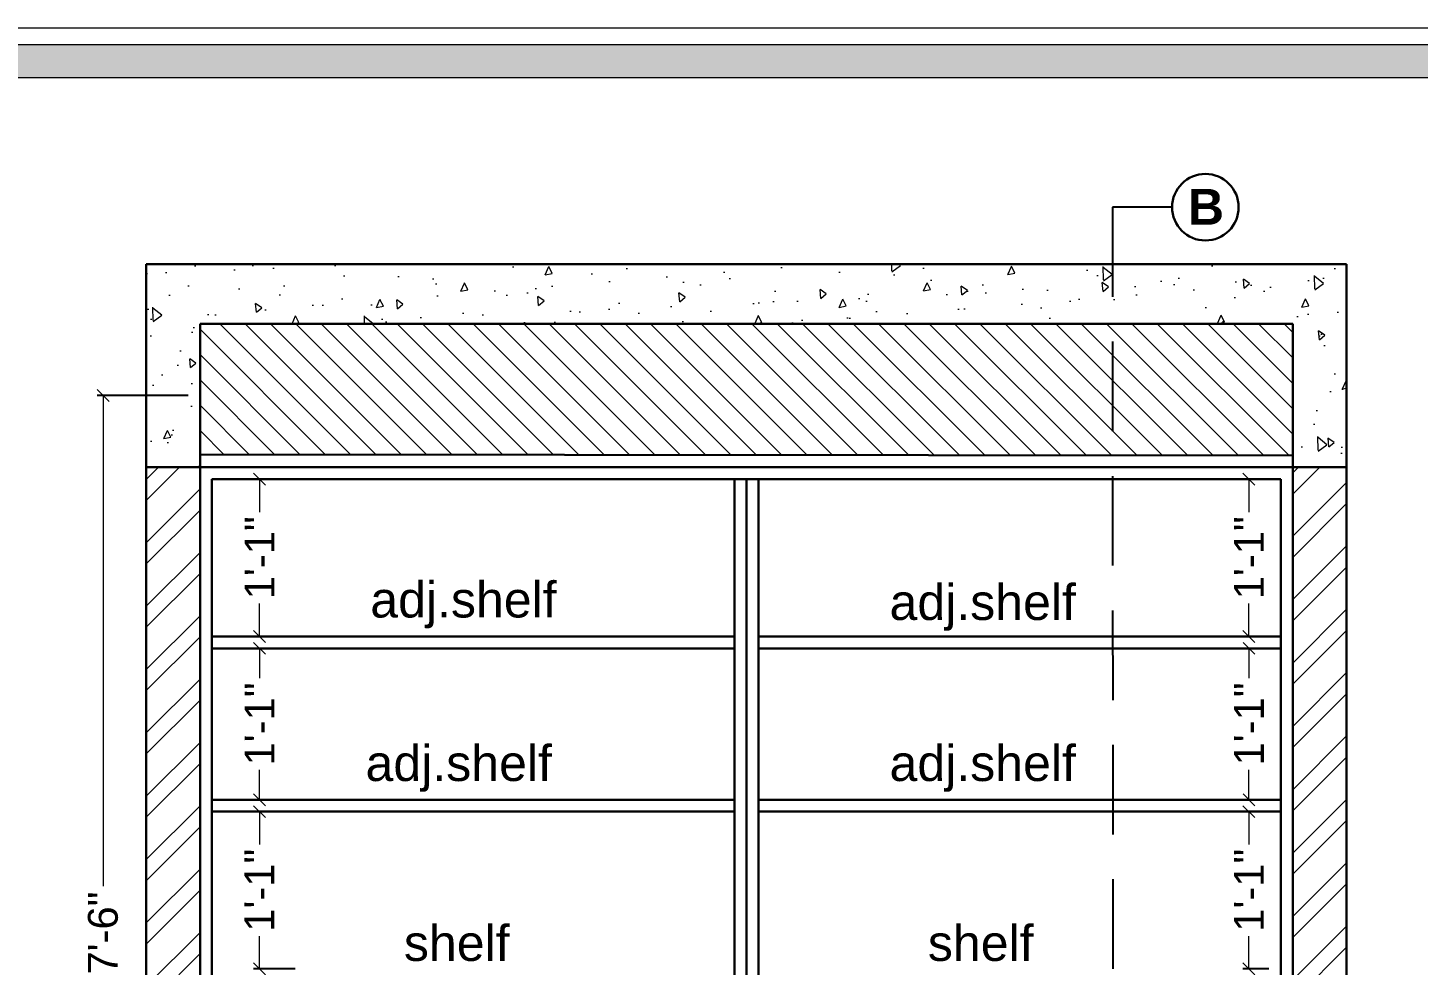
# Model space of a CAD drawing. Header units: millimetres. Extents: x 56222 to 3066687, y -650199 to -121287.
# Drawn here: x 136793.8 to 136910.2, y -182799.5 to -182721.1 of the extents above; entities that cross this region are included whole.
import ezdxf

# ---------------------------------------------------------------- set-up
doc = ezdxf.new("R2010")
doc.units = ezdxf.units.MM
doc.header["$MEASUREMENT"] = 0
doc.header["$PDMODE"] = 35
doc.linetypes.add('00 . GROUND FLOOR$0$DASHED', pattern=[0.75, 0.5, -0.25])
doc.linetypes.add('DASHEDX2', pattern=[1.5, 1, -0.5])
doc.layers.get('Defpoints').update_dxf_attribs({"color": 220})
doc.layers.add('AR HATCH-7', color=7, linetype='Continuous')
for name, color, linetype, lineweight in [('DIM.', 250, 'Continuous', 13), ('dim05', 1, 'Continuous', 13), ('Dimension', 10, 'DASHEDX2', 20), ('FURNITURE', 32, 'Continuous', 9), ('FURNITURE-1', 252, 'Continuous', 13), ('GROUND FLOOR', 7, 'Continuous', 9), ('GROUND FLOOR  ( HATCH )', 251, 'Continuous', 9), ('Labelling', 1, 'Continuous', 25), ('SECTION ( SLAB PLine )', 104, 'Continuous', 30), ('wall', 7, 'Continuous', 30), ('XX~SLAB ( BEAM )~ ( DIM )', 7, 'Continuous', 9)]:
    doc.layers.add(name, color=color, linetype=linetype, lineweight=lineweight)
doc.styles.add('Arial', font='arial.ttf')
doc.styles.get("Standard").update_dxf_attribs({"font": 'arial.ttf', "height": 6})
doc.dimstyles.new('ISO-25', dxfattribs={"dimtxt": 2.5, "dimasz": 1, "dimexe": 0.5, "dimexo": 1, "dimtad": 0, "dimdec": 1, "dimlunit": 4, "dimtxsty": 'Standard', "dimblk": 'OBLIQUE', "dimcen": 2.5, "dimclrd": 1, "dimclre": 1, "dimclrt": 5, "dimadec": 0, "dimazin": 0, "dimtfac": 1, "dimtdec": 1, "dimtmove": 0, "dimatfit": 3, "dimfxl": 1, "dimlwd": -1, "dimarcsym": 0})

# ---------------------------------------------------------------- blocks, each defined once
blk = doc.blocks.new('_Oblique')
at = {"layer": 'wall', "color": 0, "lineweight": -2}
blk.add_line((-0.5, -0.5), (0.5, 0.5), dxfattribs=at)
blk = doc.blocks.new('*D706')
at = {"layer": 'Defpoints', "color": 0, "lineweight": 30, "transparency": 16777216}
for p in [(136800.08, -182751.86), (136808.2, -182751.86), (136808.2, -182841.85)]:
    blk.add_point(p, dxfattribs=at)
at = {"layer": 'dim05', "color": 1, "linetype": 'Continuous', "lineweight": -2, "transparency": 16777216}
for p, q in [((136807.2, -182751.86), (136799.58, -182751.86)), ((136807.2, -182841.85), (136799.58, -182841.85))]:
    blk.add_line(p, q, dxfattribs=at)
at = {"layer": 'dim05', "color": 1, "linetype": 'Continuous', "transparency": 16777216}
for p, q in [((136800.08, -182751.86), (136800.08, -182792.92)), ((136800.08, -182841.85), (136800.08, -182800.79))]:
    blk.add_line(p, q, dxfattribs=at)
at = {"layer": 'dim05', "color": 1, "transparency": 16777216}
for p, rotation in [((136800.08, -182751.86), 90), ((136800.08, -182841.85), 270)]:
    blk.add_blockref('_Oblique', p, dxfattribs=dict(at, rotation=rotation))
at = {"layer": 'dim05', "color": 5, "lineweight": 25, "transparency": 16777216, "insert": (136800.08, -182796.85), "char_height": 2.5, "attachment_point": 5, "rotation": 90, "style": 'Arial'}
blk.add_mtext('7\'-6"', dxfattribs=at)
blk = doc.blocks.new('*D707')
at = {"layer": 'Defpoints', "color": 0, "lineweight": 30, "transparency": 16777216}
for p in [(136814.67, -182773.02), (136811.37, -182785.69), (136813.18, -182785.69)]:
    blk.add_point(p, dxfattribs=at)
at = {"layer": 'dim05', "color": 1, "linetype": 'Continuous', "lineweight": -2, "transparency": 16777216}
for p, q in [((136813.67, -182773.02), (136812.68, -182773.02)), ((136812.37, -182785.69), (136813.68, -182785.69))]:
    blk.add_line(p, q, dxfattribs=at)
at = {"layer": 'dim05', "color": 1, "linetype": 'Continuous', "transparency": 16777216}
for p, q in [((136813.18, -182773.02), (136813.18, -182775.52)), ((136813.18, -182785.69), (136813.18, -182783.19))]:
    blk.add_line(p, q, dxfattribs=at)
at = {"layer": 'dim05', "color": 1, "transparency": 16777216}
for p, rotation in [((136813.18, -182773.02), 90), ((136813.18, -182785.69), 270)]:
    blk.add_blockref('_Oblique', p, dxfattribs=dict(at, rotation=rotation))
at = {"layer": 'dim05', "color": 5, "lineweight": 25, "transparency": 16777216, "insert": (136813.18, -182779.35), "char_height": 2.5, "attachment_point": 5, "rotation": 90, "style": 'Arial'}
blk.add_mtext('1\'-1"', dxfattribs=at)
blk = doc.blocks.new('*D708')
at = {"layer": 'Defpoints', "color": 0, "lineweight": 30, "transparency": 16777216}
for p in [(136814.66, -182786.69), (136813.17, -182799.85), (136817.17, -182799.85)]:
    blk.add_point(p, dxfattribs=at)
at = {"layer": 'dim05', "color": 1, "linetype": 'Continuous', "lineweight": -2, "transparency": 16777216}
for p, q in [((136813.66, -182786.69), (136812.67, -182786.69)), ((136816.17, -182799.85), (136812.67, -182799.85))]:
    blk.add_line(p, q, dxfattribs=at)
at = {"layer": 'dim05', "color": 1, "linetype": 'Continuous', "transparency": 16777216}
for p, q in [((136813.17, -182786.69), (136813.17, -182789.44)), ((136813.17, -182799.85), (136813.17, -182797.1))]:
    blk.add_line(p, q, dxfattribs=at)
at = {"layer": 'dim05', "color": 1, "transparency": 16777216}
for p, rotation in [((136813.17, -182786.69), 90), ((136813.17, -182799.85), 270)]:
    blk.add_blockref('_Oblique', p, dxfattribs=dict(at, rotation=rotation))
at = {"layer": 'dim05', "color": 5, "lineweight": 25, "transparency": 16777216, "insert": (136813.17, -182793.27), "char_height": 2.5, "attachment_point": 5, "rotation": 90, "style": 'Arial'}
blk.add_mtext('1\'-1"', dxfattribs=at)
blk = doc.blocks.new('*D716')
at = {"layer": 'Defpoints', "color": 0, "lineweight": 30, "transparency": 16777216}
for p in [(136896.02, -182786.69), (136898.7, -182786.69), (136898.7, -182799.85)]:
    blk.add_point(p, dxfattribs=at)
at = {"layer": 'dim05', "color": 1, "linetype": 'Continuous', "lineweight": -2, "transparency": 16777216}
for p, q in [((136897.7, -182786.69), (136895.52, -182786.69)), ((136897.7, -182799.85), (136895.52, -182799.85))]:
    blk.add_line(p, q, dxfattribs=at)
at = {"layer": 'dim05', "color": 1, "linetype": 'Continuous', "transparency": 16777216}
for p, q in [((136896.02, -182786.69), (136896.02, -182789.44)), ((136896.02, -182799.85), (136896.02, -182797.1))]:
    blk.add_line(p, q, dxfattribs=at)
at = {"layer": 'dim05', "color": 1, "transparency": 16777216}
for p, rotation in [((136896.02, -182786.69), 90), ((136896.02, -182799.85), 270)]:
    blk.add_blockref('_Oblique', p, dxfattribs=dict(at, rotation=rotation))
at = {"layer": 'dim05', "color": 5, "lineweight": 25, "transparency": 16777216, "insert": (136896.02, -182793.27), "char_height": 2.5, "attachment_point": 5, "rotation": 90, "style": 'Arial'}
blk.add_mtext('1\'-1"', dxfattribs=at)
blk = doc.blocks.new('*D717')
at = {"layer": 'Defpoints', "color": 0, "lineweight": 30, "transparency": 16777216}
for p in [(136896.02, -182758.86), (136898.7, -182758.86), (136898.7, -182772.02)]:
    blk.add_point(p, dxfattribs=at)
at = {"layer": 'dim05', "color": 1, "linetype": 'Continuous', "lineweight": -2, "transparency": 16777216}
for p, q in [((136897.7, -182758.86), (136895.52, -182758.86)), ((136897.7, -182772.02), (136895.52, -182772.02))]:
    blk.add_line(p, q, dxfattribs=at)
at = {"layer": 'dim05', "color": 1, "linetype": 'Continuous', "transparency": 16777216}
for p, q in [((136896.02, -182758.86), (136896.02, -182761.61)), ((136896.02, -182772.02), (136896.02, -182769.27))]:
    blk.add_line(p, q, dxfattribs=at)
at = {"layer": 'dim05', "color": 1, "transparency": 16777216}
for p, rotation in [((136896.02, -182758.86), 90), ((136896.02, -182772.02), 270)]:
    blk.add_blockref('_Oblique', p, dxfattribs=dict(at, rotation=rotation))
at = {"layer": 'dim05', "color": 5, "lineweight": 25, "transparency": 16777216, "insert": (136896.02, -182765.44), "char_height": 2.5, "attachment_point": 5, "rotation": 90, "style": 'Arial'}
blk.add_mtext('1\'-1"', dxfattribs=at)
blk = doc.blocks.new('*D697')
at = {"layer": 'Defpoints', "color": 0, "lineweight": 30, "transparency": 16777216}
for p in [(136813.18, -182758.86), (136813.64, -182758.86), (136813.64, -182772.02)]:
    blk.add_point(p, dxfattribs=at)
at = {"layer": 'dim05', "color": 1, "linetype": 'Continuous', "lineweight": -2, "transparency": 16777216}
for p, q in [((136812.64, -182758.86), (136812.68, -182758.86)), ((136812.64, -182772.02), (136812.68, -182772.02))]:
    blk.add_line(p, q, dxfattribs=at)
at = {"layer": 'dim05', "color": 1, "linetype": 'Continuous', "transparency": 16777216}
for p, q in [((136813.18, -182758.86), (136813.18, -182761.61)), ((136813.18, -182772.02), (136813.18, -182769.27))]:
    blk.add_line(p, q, dxfattribs=at)
at = {"layer": 'dim05', "color": 1, "transparency": 16777216}
for p, rotation in [((136813.18, -182758.86), 90), ((136813.18, -182772.02), 270)]:
    blk.add_blockref('_Oblique', p, dxfattribs=dict(at, rotation=rotation))
at = {"layer": 'dim05', "color": 5, "lineweight": 25, "transparency": 16777216, "insert": (136813.18, -182765.44), "char_height": 2.5, "attachment_point": 5, "rotation": 90, "style": 'Arial'}
blk.add_mtext('1\'-1"', dxfattribs=at)
blk = doc.blocks.new('*D698')
at = {"layer": 'Defpoints', "color": 0, "lineweight": 30, "transparency": 16777216}
for p in [(136893.71, -182773.02), (136896.03, -182773.02), (136893.8, -182785.69)]:
    blk.add_point(p, dxfattribs=at)
at = {"layer": 'dim05', "color": 1, "linetype": 'Continuous', "lineweight": -2, "transparency": 16777216}
for p, q in [((136894.71, -182773.02), (136896.53, -182773.02)), ((136894.8, -182785.69), (136896.53, -182785.69))]:
    blk.add_line(p, q, dxfattribs=at)
at = {"layer": 'dim05', "color": 1, "linetype": 'Continuous', "transparency": 16777216}
for p, q in [((136896.03, -182773.02), (136896.03, -182775.52)), ((136896.03, -182785.69), (136896.03, -182783.19))]:
    blk.add_line(p, q, dxfattribs=at)
at = {"layer": 'dim05', "color": 1, "transparency": 16777216}
for p, rotation in [((136896.03, -182773.02), 90), ((136896.03, -182785.69), 270)]:
    blk.add_blockref('_Oblique', p, dxfattribs=dict(at, rotation=rotation))
at = {"layer": 'dim05', "color": 5, "lineweight": 25, "transparency": 16777216, "insert": (136896.03, -182779.35), "char_height": 2.5, "attachment_point": 5, "rotation": 90, "style": 'Arial'}
blk.add_mtext('1\'-1"', dxfattribs=at)

msp = doc.modelspace()

# ---------------------------------------------------------------- hatches: boundary and pattern name
at = {"layer": 'AR HATCH-7', "lineweight": 0, "true_color": 0x939598}
h = msp.add_hatch(dxfattribs=at)
h.set_pattern_fill('AR-CONC', color=252, angle=45)
h.set_pattern_definition([(95, (2419.6895, -376.7315), (5.51551999, 4.62807079), [0.75, -8.25]), (40, (2419.6895, -376.7315), (-6.29992167, 4.3376815), [0.6, -6.6]), (145.4514445, (2420.149, -376.346), (-0.78440164, 8.96575221), [0.63740192, -7.01142112]), (91.1842, (2418.275, -375.317), (8.71693388, 6.37613776), [1.125, -12.375]), (141.6356355, (2419.002, -374.786), (-0.2790007, 13.4971167), [0.9561034, -10.5171376]), (36.184164, (2418.275, -375.317), (-0.2790007, 13.4971167), [0.9, -9.9]), (66, (2419.336, -374.964), (7.06771572, 1.37382476), [0.75, -8.25]), (11, (2419.336, -374.964), (-3.40708593, 6.84808435), [0.6, -6.6]), (116.4514447, (2419.925, -374.849), (3.66062975, 8.22190906), [0.6374019, -7.01142112]), (82.5, (2419.6895, -376.7315), (-2.267931853, 2.439898176), [0, -6.52, 0, -6.7, 0, -6.625]), (52.5, (2419.6895, -376.7315), (-0.92872942, 4.6490945), [0, -3.82, 0, -6.37, 0, -2.525]), (12.5, (2418.1127, -378.3084), (3.934181673, 3.615207618), [0, -2.5, 0, -7.8, 0, -10.35]), (2.5, (2417.4056, -379.0155), (3.41589983, 4.83159807), [0, -3.25, 0, -5.18, 0, -7.35])])
h.paths.add_polyline_path([(136904.202, -182740.855), (136803.702, -182740.855), (136803.702, -182757.855), (136808.202, -182757.855), (136808.202, -182745.855), (136899.702, -182745.855), (136899.702, -182757.855), (136904.202, -182757.855)])
at = {"layer": 'AR HATCH-7', "lineweight": 9, "true_color": 0x939598}
h = msp.add_hatch(dxfattribs=at)
h.set_pattern_fill('ANSI32', color=252, scale=10)
h.set_pattern_definition([(45, (2419.6895, -376.7315), (-2.65165043, 2.65165043), []), (45, (2421.4573, -376.7315), (-2.65165043, 2.65165043), [])])
h.paths.add_polyline_path([(136808.202, -182757.855), (136803.702, -182757.855), (136803.702, -182868.855), (136808.202, -182868.855)])
h.paths.add_polyline_path([(136904.202, -182757.855), (136899.702, -182757.855), (136899.702, -182868.855), (136904.202, -182868.855)])
at = {"layer": 'Dimension', "linetype": 'Continuous', "true_color": 0xd39e00}
h = msp.add_hatch(color=42, dxfattribs=at)
h.paths.add_polyline_path([(136645.084, -182722.471), (136645.084, -183001.349), (137041.287, -183001.349), (137041.287, -182722.471)])
h.paths.add_polyline_path([(136647.865, -182725.252), (137038.507, -182725.252), (137038.507, -182998.568), (136647.865, -182998.568)], flags=16)
at = {"layer": 'GROUND FLOOR  ( HATCH )', "lineweight": 15}
h = msp.add_hatch(dxfattribs=at)
h.set_pattern_fill('ANSI31', color=6, scale=12, angle=90, style=0)
h.set_pattern_definition([(135, (-272.1506, -6.6629), (-1.060660172, -1.060660172), [])])
h.paths.add_polyline_path([(136899.702, -182745.855), (136808.202, -182745.855), (136808.202, -182756.855), (136899.702, -182756.855)])

# ---------------------------------------------------------------- linework, layer by layer
at = {"layer": 'Dimension', "color": 42, "linetype": 'Continuous', "true_color": 0xd39e00}
for points in [[(136643.694, -182721.081), (137042.678, -182721.081), (137042.678, -183002.739), (136643.694, -183002.739)], [(136645.084, -182722.471), (137041.287, -182722.471), (137041.287, -183001.349), (136645.084, -183001.349)], [(136647.865, -182725.252), (137038.507, -182725.252), (137038.507, -182998.568), (136647.865, -182998.568)]]:
    msp.add_lwpolyline(points, close=True, dxfattribs=at)
at = {"layer": 'FURNITURE', "lineweight": 30}
for p, q in [((136808.202, -182757.855), (136808.202, -182868.855)), ((136852.952, -182757.855), (136809.202, -182757.855)), ((136898.702, -182757.855), (136852.952, -182757.855)), ((136899.702, -182757.855), (136899.702, -182868.855)), ((136809.202, -182758.855), (136809.202, -182840.855)), ((136854.952, -182758.855), (136809.202, -182758.855)), ((136852.952, -182840.855), (136852.952, -182758.855)), ((136853.952, -182841.855), (136853.952, -182758.855)), ((136898.702, -182758.855), (136854.952, -182758.855)), ((136854.952, -182840.855), (136854.952, -182758.855)), ((136898.702, -182758.855), (136898.702, -182840.855)), ((136852.952, -182772.022), (136809.202, -182772.022)), ((136852.952, -182773.022), (136809.202, -182773.022)), ((136898.702, -182772.022), (136854.952, -182772.022)), ((136898.702, -182773.022), (136854.952, -182773.022)), ((136852.952, -182785.688), (136809.202, -182785.688)), ((136898.702, -182785.688), (136854.952, -182785.688)), ((136852.952, -182786.688), (136809.202, -182786.688)), ((136898.702, -182786.688), (136854.952, -182786.688))]:
    msp.add_line(p, q, dxfattribs=at)
at = {"layer": 'FURNITURE-1', "color": 252, "linetype": '00 . GROUND FLOOR$0$DASHED', "lineweight": 25, "ltscale": 15, "true_color": 0x939598}
msp.add_lwpolyline([(136889.595, -182736.098), (136884.609, -182736.098), (136884.636, -182886.113), (136889.595, -182886.113)], dxfattribs=at)
at = {"layer": 'FURNITURE-1', "color": 1, "linetype": 'ByBlock', "lineweight": 30}
msp.add_circle((136892.38, -182736.098), 2.785, dxfattribs=at)
at = {"layer": 'GROUND FLOOR', "color": 6, "lineweight": 30}
for p, q in [((136899.702, -182756.885), (136808.202, -182756.785)), ((136899.702, -182757.855), (136808.202, -182757.855))]:
    msp.add_line(p, q, dxfattribs=at)
at = {"layer": 'SECTION ( SLAB PLine )', "color": 1}
for p, q in [((136803.702, -182740.855), (136803.702, -182757.855)), ((136803.702, -182740.855), (136904.202, -182740.855)), ((136904.202, -182740.855), (136904.202, -182757.855)), ((136808.202, -182745.855), (136808.202, -182757.855)), ((136808.202, -182745.855), (136899.702, -182745.855)), ((136899.702, -182745.855), (136899.702, -182757.855)), ((136808.202, -182757.855), (136803.702, -182757.855)), ((136904.202, -182757.855), (136899.702, -182757.855))]:
    msp.add_line(p, q, dxfattribs=at)
at = {"layer": 'XX~SLAB ( BEAM )~ ( DIM )', "lineweight": 30}
for p, q in [((136803.702, -182757.855), (136803.702, -182868.855)), ((136808.202, -182757.855), (136808.202, -182868.855)), ((136899.702, -182757.855), (136899.702, -182868.855)), ((136904.202, -182757.855), (136904.202, -182868.855))]:
    msp.add_line(p, q, dxfattribs=at)

# ---------------------------------------------------------------- texts
at = {"layer": 'DIM.', "color": 1, "insert": (136890.915, -182734.56, -2.248), "char_height": 3, "attachment_point": 1}
msp.add_mtext_dynamic_manual_height_columns('{\\fArial|b1|i0|c0|p34;B}', width=81.87572, gutter_width=1.128, heights=[0], dxfattribs=at)
at = {"layer": 'Labelling', "ltscale": 10, "char_height": 3, "width": 47.9166, "attachment_point": 7}
for s, insert in [('\\A1;{\\fArial Greek|b0|i0|c0|p34;adj.shelf}', (136822.455, -182771.343, -0.015)), ('\\A1;{\\fArial Greek|b0|i0|c0|p34;adj.shelf}', (136865.931, -182771.552, -0.015)), ('\\A1;{\\fArial Greek|b0|i0|c0|p34;adj.shelf}', (136822.058, -182785.029, -0.015)), ('\\A1;{\\fArial Greek|b0|i0|c0|p34;adj.shelf}', (136865.931, -182785.029, -0.015)), ('\\A1;{\\fArial Greek|b0|i0|c0|p34;shelf}', (136825.271, -182799.226, -0.015)), ('\\A1;{\\fArial Greek|b0|i0|c0|p34;shelf}', (136869.144, -182799.226, -0.015))]:
    msp.add_mtext(s, dxfattribs=dict(at, insert=insert))

# ---------------------------------------------------------------- dimensions: what is measured, and where the dimension line sits
at = {"layer": 'dim05', "color": 27, "lineweight": 25, "true_color": 0x7d5120}
for base, p1, p2, override, picture, middle in [((136800.083, -182751.855), (136808.202, -182841.855), (136808.202, -182751.855), {"dimtxsty": 'Arial'}, '*D706', (136800.083, -182796.855)), ((136813.177, -182758.855), (136813.642, -182772.022), (136813.642, -182758.855), {"dimdec": 0, "dimtxsty": 'Arial'}, '*D697', (136813.177, -182765.438)), ((136896.016, -182758.855), (136898.702, -182772.022), (136898.702, -182758.855), {"dimtxsty": 'Arial'}, '*D717', (136896.016, -182765.438)), ((136813.177, -182785.688), (136814.668, -182773.022), (136811.374, -182785.688), {"dimdec": 0, "dimtxsty": 'Arial'}, '*D707', (136813.177, -182779.355)), ((136896.026, -182773.022), (136893.797, -182785.688), (136893.708, -182773.022), {"dimdec": 0, "dimtxsty": 'Arial'}, '*D698', (136896.026, -182779.355)), ((136813.17, -182799.855), (136814.659, -182786.688), (136817.17, -182799.855), {"dimdec": 0, "dimtxsty": 'Arial'}, '*D708', (136813.17, -182793.271)), ((136896.016, -182786.688), (136898.702, -182799.855), (136898.702, -182786.688), {"dimtxsty": 'Arial'}, '*D716', (136896.016, -182793.271))]:
    dim = msp.add_linear_dim(base=base, p1=p1, p2=p2, angle=90, dimstyle='ISO-25', override=override, dxfattribs=at)
    dim.commit()
    dim.dimension.update_dxf_attribs({"geometry": picture, "text_midpoint": middle})

doc.saveas('drawing.dxf')
